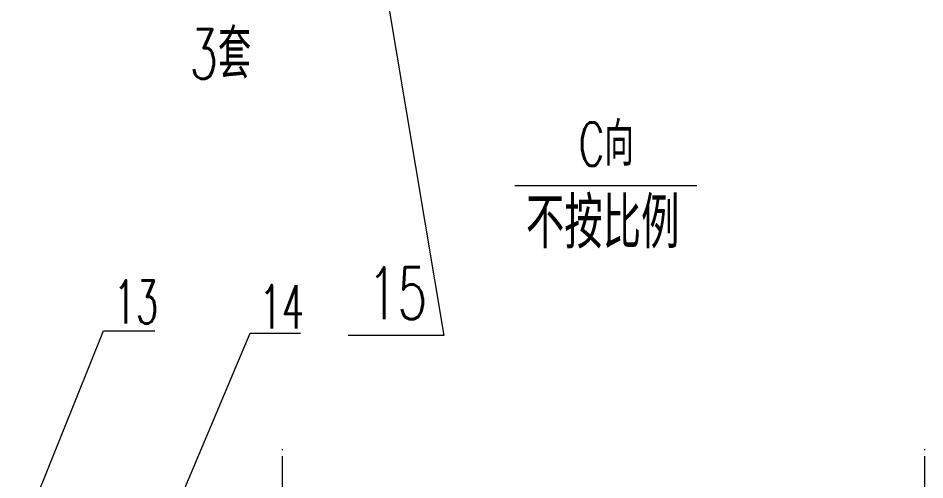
# Model space of a CAD drawing. Header units: millimetres. Extents: x -394 to 6212, y -2458 to 809.
# Drawn here: x 4068.3 to 4141.8, y -1809.1 to -1771.7 of the extents above; entities that cross this region are included whole.
import ezdxf

# ---------------------------------------------------------------- set-up
doc = ezdxf.new("R2010")
doc.units = ezdxf.units.MM
doc.linetypes.add('CENTERX2', pattern=[4, 2.5, -0.5, 0.5, -0.5])
doc.layers.add('2', color=2, linetype='Continuous', lineweight=18, true_color=0xffff00)
doc.layers.add('3', color=3, linetype='CENTERX2', lineweight=18, true_color=0x00ff00)
doc.styles.add('HZ', font='txt.shx', dxfattribs={"width": 0.67, "bigfont": 'hztxt.shx'})
doc.styles.get("Standard").update_dxf_attribs({"font": 'txt.shx', "bigfont": 'gbcbig.shx'})
doc.styles.add('STYLE1', font='txt.shx', dxfattribs={"width": 0.67, "bigfont": 'hztxt.shx'})
doc.styles.add('ZH', font='txt.shx', dxfattribs={"width": 0.75, "bigfont": 'hztxt.shx'})

msp = doc.modelspace()

# ---------------------------------------------------------------- linework, layer by layer
at = {"layer": '2', "ltscale": 0.5}
for p, q in [((4088.00526, -1709.64823), (4102.79426, -1797.42721)), ((4102.79426, -1797.42721), (4095.03183, -1797.42721))]:
    msp.add_line(p, q, dxfattribs=at)
at = {"layer": '2'}
for p, q in [((4108.54898, -1785.28171), (4123.29291, -1785.28171)), ((4068.29355, -1814.26201), (4075.206, -1797.03526)), ((4075.206, -1797.03526), (4079.37342, -1797.03526)), ((4078.21945, -1818.21849), (4087.08919, -1797.21873)), ((4087.08919, -1797.21873), (4091.16144, -1797.21873))]:
    msp.add_line(p, q, dxfattribs=at)
at = {"layer": '3'}
for p, q in [((4089.72358, -1885.69695), (4089.72358, -1806.6167)), ((4141.76147, -1885.69695), (4141.76147, -1806.6167))]:
    msp.add_line(p, q, dxfattribs=at)

# ---------------------------------------------------------------- texts
at = {"layer": '2'}
for s, insert, char_height, width, attachment_point, style in [('3套', (4082.18813, -1776.63568), 4, 48.6898571, 7, 'HZ'), ('\\T1;C向', (4113.70354, -1780.1741), 3.5, 35.254, 1, 'HZ'), ('\\T1;不按比例', (4109.43483, -1790.38424), 4.1472, 18.74016, 7, 'ZH'), ('\\T1;{\\W0.6;13}', (4076.03976, -1796.4577), 3.5, 6, 7, 'STYLE1'), ('\\T1;{\\W0.6;14}', (4087.85683, -1796.84454), 3.5, 6, 7, 'STYLE1')]:
    msp.add_mtext(s, dxfattribs=dict(at, insert=insert, char_height=char_height, width=width, attachment_point=attachment_point, style=style))
at = {"layer": '2', "ltscale": 0.5, "insert": (4096.61405, -1796.09772), "char_height": 4.2, "width": 8.04, "attachment_point": 7}
msp.add_mtext('\\W0.67;15', dxfattribs=at)

doc.saveas('drawing.dxf')
